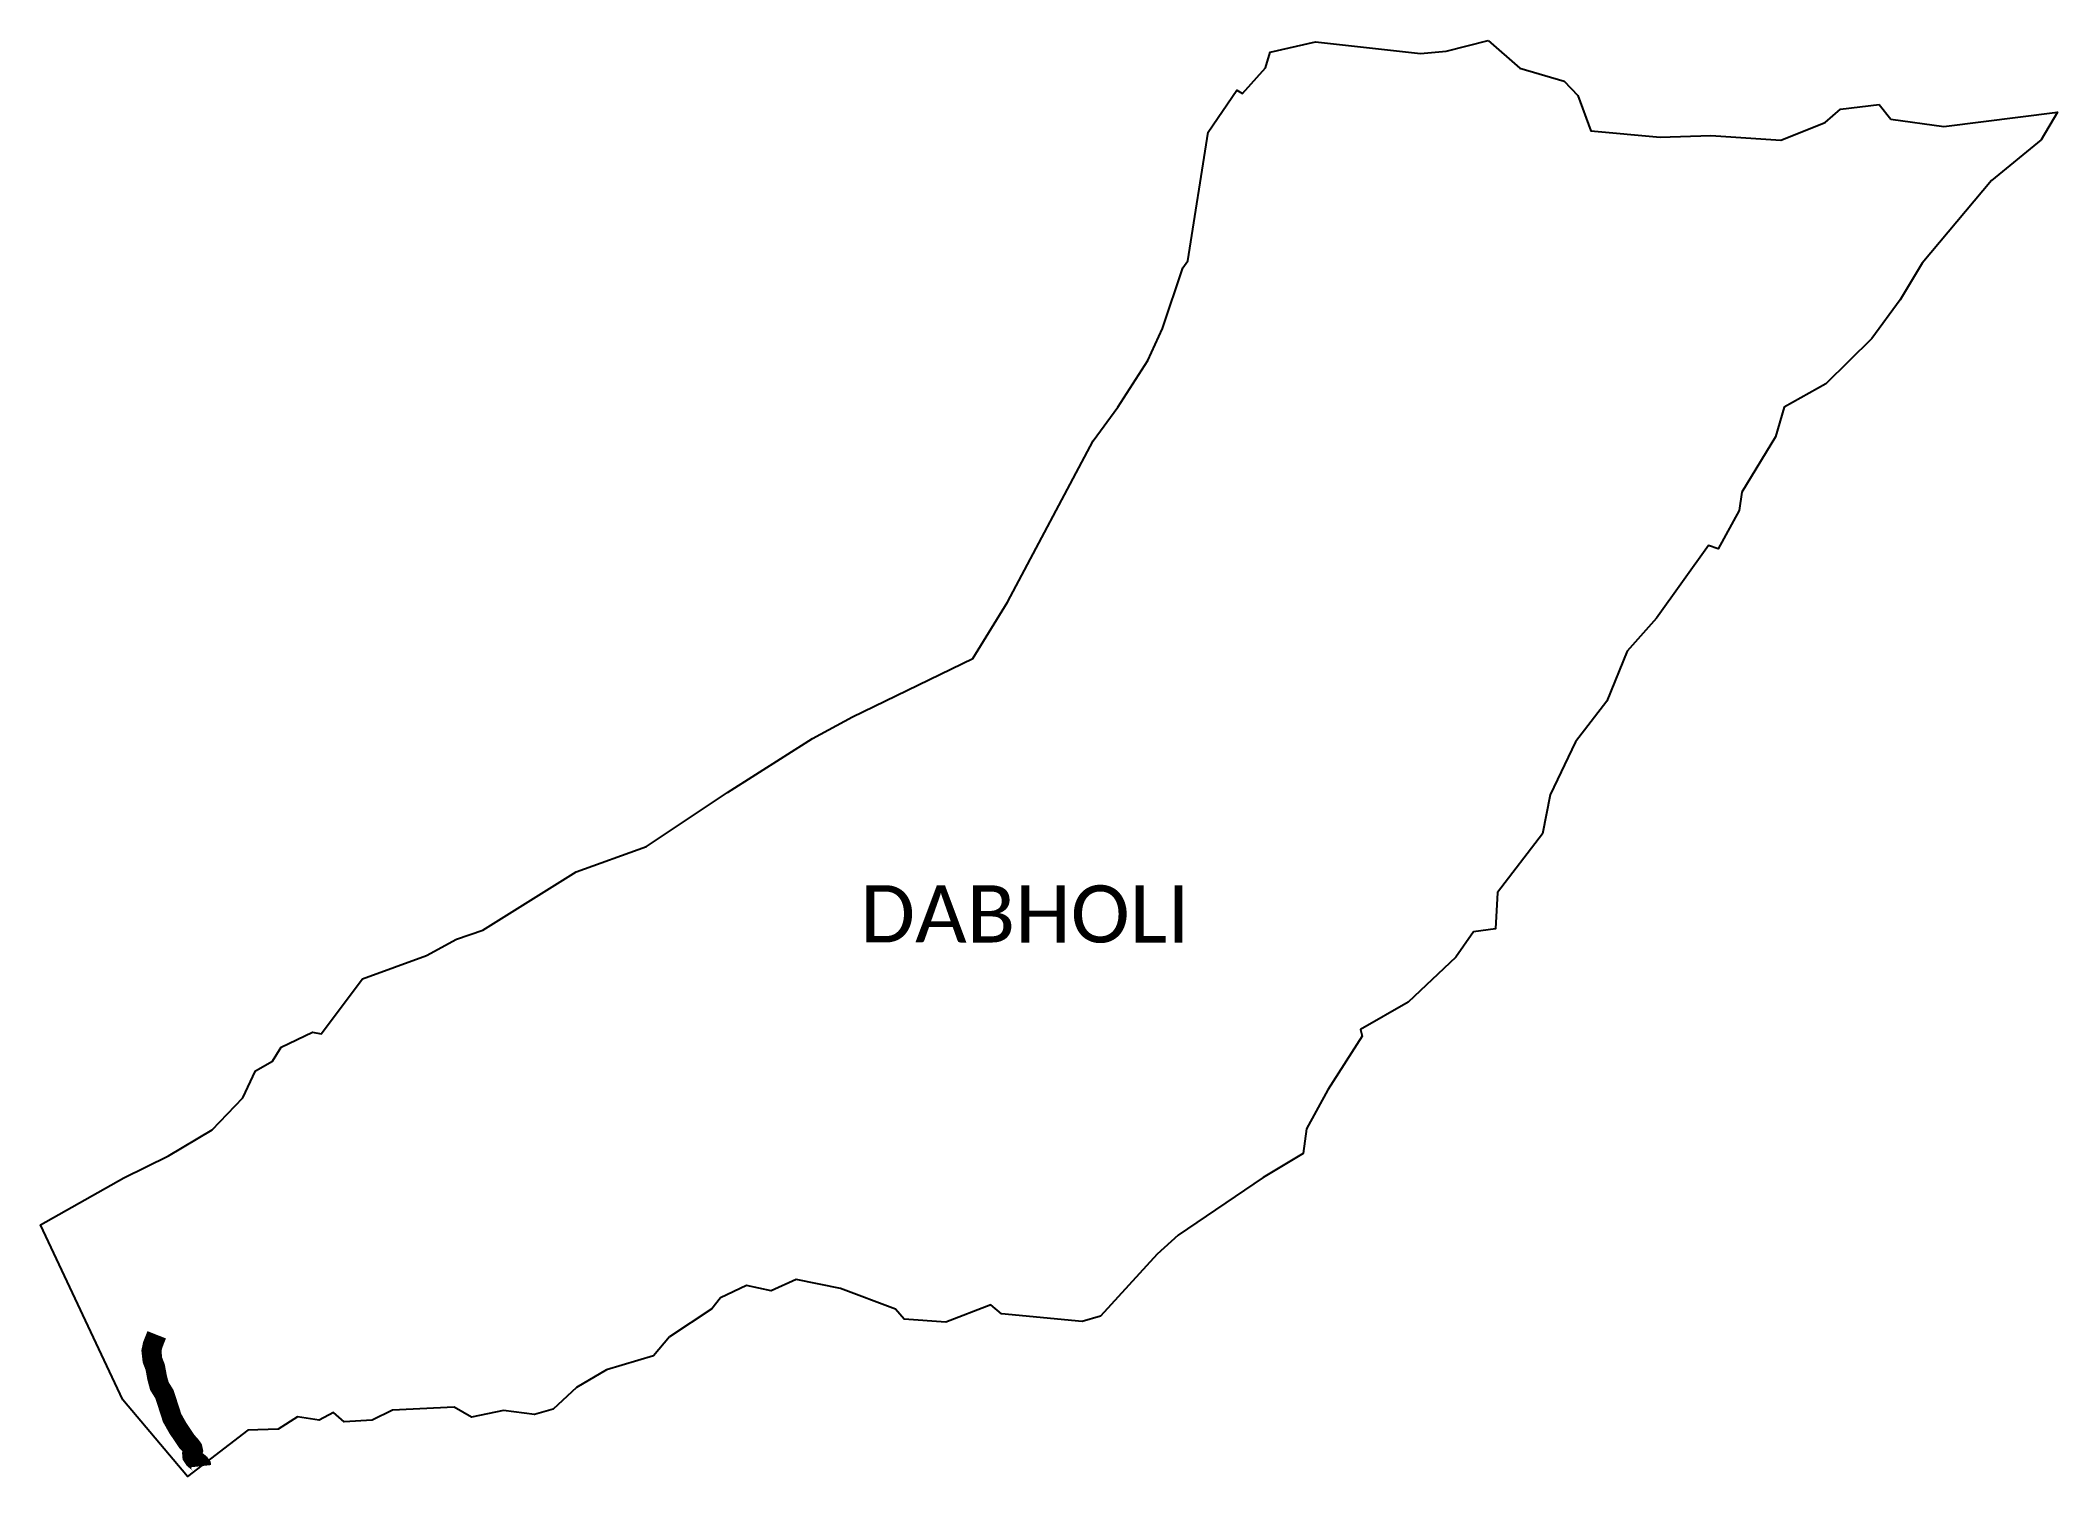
# Model space of a CAD drawing. Header units: metres. Extents: x 350918 to 355985, y 1754182 to 1757789.
import ezdxf

# ---------------------------------------------------------------- set-up
doc = ezdxf.new("R2010")
doc.units = ezdxf.units.M
for name, color, linetype in [('NATURALLY PROTECTED', 3, 'Continuous'), ('village', 4, 'Continuous'), ('VILLAGE NAME', 250, 'Continuous')]:
    doc.layers.add(name, color=color, linetype=linetype)

msp = doc.modelspace()

# ---------------------------------------------------------------- linework, layer by layer
at = {"layer": 'NATURALLY PROTECTED', "flags": 128}
msp.add_lwpolyline([(351210.4, 1754538.5, 50, 50, 0), (351200.4, 1754513.4, 50, 50, 0), (351197.1, 1754498.4, 50, 50, 0), (351199.6, 1754475.3, 50, 50, 0), (351206.6, 1754457, 50, 50, 0), (351211.4, 1754430.9, 50, 50, 0), (351217.1, 1754409.6, 50, 50, 0), (351223, 1754400.2, 50, 50, 0), (351229.8, 1754389.3, 50, 50, 0), (351235.1, 1754373, 50, 50, 0), (351241.7, 1754352.6, 50, 50, 0), (351249, 1754329.9, 50, 50, 0), (351263.1, 1754304.8, 50, 50, 0), (351285.1, 1754271.9, 50, 50, 0), (351285.9, 1754270.7, 50, 50, 0), (351294.6, 1754261.6, 50, 50, 0), (351300.3, 1754253.7, 50, 50, 0), (351301.7, 1754247.4, 50, 50, 0), (351299.3, 1754239.4, 50, 50, 0), (351299.8, 1754233.6, 50, 50, 0), (351304.6, 1754226.5, 50, 50, 0), (351313, 1754219.6, 50, 50, 0), (351318.8, 1754214.8, 50, 50, 0), (351321.9, 1754210.5, 50, 50, 0), (351322.1, 1754208.7, 50, 50, 0)], format="xyseb", dxfattribs=at)
at = {"layer": 'village'}
for points in [[(355565.6, 1757591.1), (355699.5, 1757572.2), (355985, 1757608.4), (355943.7, 1757539.3), (355818.5, 1757437.1), (355645, 1757229.6), (355589.3, 1757136.9), (355517.9, 1757040.1), (355402.8, 1756925.9), (355298.3, 1756868.1), (355276.7, 1756793.2), (355191.7, 1756654), (355185.1, 1756608.2), (355132.1, 1756512.1), (355107.7, 1756520.3), (354977.1, 1756338.1), (354903.6, 1756254.7), (354852.5, 1756129.5), (354774, 1756027.4), (354710.1, 1755894.2), (354690.8, 1755796.5), (354578.4, 1755648.8), (354572.7, 1755557.7), (354517.4, 1755550.3), (354473, 1755487.1), (354353.5, 1755373.6), (354234.1, 1755305.1), (354238, 1755288.2), (354151.9, 1755153.9), (354097.9, 1755055.9), (354089.8, 1754994.1), (353989.2, 1754933.3), (353775.6, 1754788.3), (353723.6, 1754741.1), (353581.3, 1754585), (353534.7, 1754572.2), (353332.5, 1754591.2), (353305.7, 1754613.7), (353192.5, 1754570.2), (353087.5, 1754578), (353066.2, 1754602.5), (352927.7, 1754655.1), (352816.4, 1754677.4), (352753.5, 1754649), (352691.6, 1754662.2), (352626.1, 1754631.4), (352604.8, 1754603.5), (352498.3, 1754533.5), (352457.8, 1754485.9), (352339.9, 1754450.9), (352264.4, 1754406.1), (352206.5, 1754351.6), (352159.5, 1754338.3), (352081.3, 1754348.8), (352001.4, 1754331.6), (351957.3, 1754356.5), (351802.4, 1754348.9), (351751.2, 1754324.4), (351681.3, 1754320.2), (351654.6, 1754343.6), (351618.8, 1754324.2), (351563.8, 1754332.7), (351515.5, 1754301.4), (351439.2, 1754299.2), (351288.1, 1754182.3), (351125.2, 1754375.3), (350918.1, 1754815), (351128, 1754932.9), (351239.6, 1754988.1), (351349.9, 1755053.1), (351426.7, 1755133.7), (351458.7, 1755201.6), (351501, 1755225.4), (351522.6, 1755261.1), (351601.3, 1755298.7), (351623.6, 1755294.1), (351727, 1755432.4), (351888.1, 1755491.2), (351963.2, 1755532.1), (352029.2, 1755554.7), (352264.3, 1755700.6), (352440.2, 1755764.2), (352643.7, 1755900.5), (352857.8, 1756035.5), (352958.4, 1756090.4), (353260.5, 1756236.9), (353347.2, 1756378.4), (353562.7, 1756783), (353624.4, 1756867.7), (353699.4, 1756984.8), (353736.7, 1757065.1), (353787.4, 1757217.4), (353800, 1757235.2), (353851.6, 1757558), (353923.2, 1757663.4), (353937.6, 1757655.2), (353995.6, 1757720), (354007.2, 1757758.8), (354121.2, 1757785.1), (354384.7, 1757755.5), (354449, 1757761.6), (354554.9, 1757788.7)], [(354554.9, 1757788.7), (354633.8, 1757718.5)], [(354633.8, 1757718.5), (354745.3, 1757686.2), (354779.4, 1757649.9), (354812.8, 1757561.9), (354986.3, 1757545.9), (355114.1, 1757549.6), (355289.7, 1757537.8), (355400.8, 1757582.7), (355439.4, 1757616.1), (355536.9, 1757627.9)], [(355536.9, 1757627.9), (355565.6, 1757591.1)]]:
    msp.add_lwpolyline(points, dxfattribs=at)

# ---------------------------------------------------------------- texts
at = {"layer": 'VILLAGE NAME', "insert": (352977.4, 1755667.3), "char_height": 143.7, "attachment_point": 1, "rotation": 359.9793}
msp.add_mtext_dynamic_manual_height_columns('{\\fCalibri|b0|i0|c0|p34;DABHOLI}', width=1418, gutter_width=718.5, heights=[0], dxfattribs=at)

doc.saveas('drawing.dxf')
